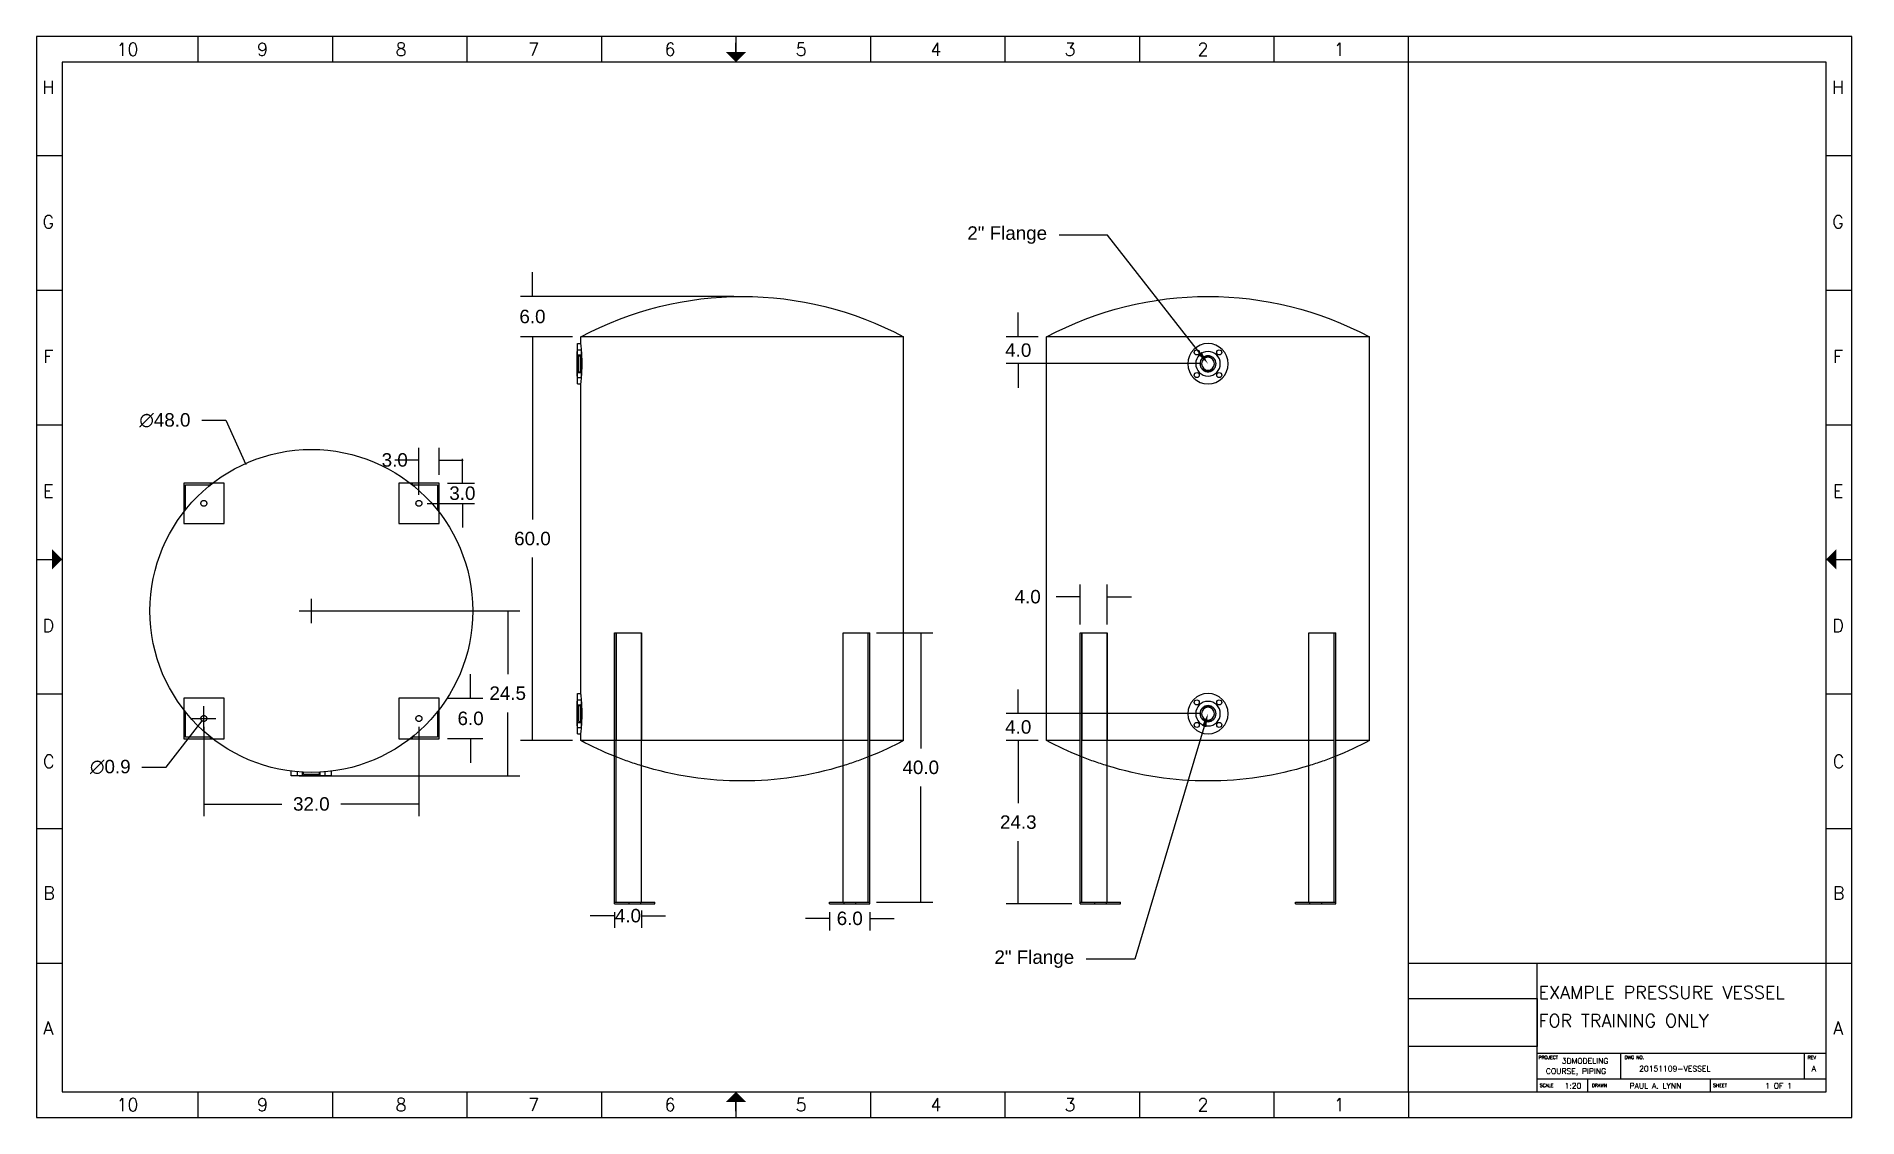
# Paper-space layout 'DWG TEMPLATE 1' of a CAD drawing. Header units: inches. Extents: x 9.5 to 23, y 6.5 to 14.5.
# The model-space entities are those that its viewports show. They can reach past a viewport. Long polylines and large blocks are cut down to what shows.
import ezdxf
from ezdxf import colors
from ezdxf.entities.mleader import LeaderData, LeaderLine
from ezdxf.enums import TextEntityAlignment as Align
from ezdxf.math import Vec2, Vec3

# ---------------------------------------------------------------- set-up
doc = ezdxf.new("R2010")
doc.units = ezdxf.units.IN
doc.header["$MEASUREMENT"] = 0
doc.linetypes.add('HIDDEN', pattern=[0.375, 0.25, -0.125])
for name, color, linetype in [('DRAWING', 7, 'Continuous'), ('HIDDEN', 4, 'HIDDEN'), ('Title Block', 7, 'Continuous')]:
    doc.layers.add(name, color=color, linetype=linetype)
doc.styles.add('Roman', font='romans')
doc.styles.get("Standard").update_dxf_attribs({"font": 'arial.ttf'})
doc.dimstyles.get("Standard").update_dxf_attribs({"dimtxt": 0.1, "dimasz": 0.18, "dimexe": 0.09, "dimexo": 0.0625, "dimgap": 0.09, "dimtad": 0, "dimtih": 1, "dimtoh": 1, "dimdec": 1, "dimzin": 0, "dimdsep": 46, "dimtxsty": 'Standard', "dimblk": 'NONE', "dimcen": 0.09, "dimadec": 0, "dimazin": 0, "dimtfac": 1, "dimtdec": 1, "dimtix": 1, "dimtofl": 0, "dimtmove": 1, "dimatfit": 0, "dimfxl": 1, "dimtolj": 1, "dimtzin": 0, "dimarcsym": 0})
picture_1 = doc.add_image_def('image1.jpg', size_in_pixel=(187, 70))

# ---------------------------------------------------------------- blocks, each defined once
blk = doc.blocks.new('*D0')
at = {"color": 0, "lineweight": -2, "transparency": 16777216}
for p, q in [((13.484, 12.269), (13.097, 12.269)), ((13.187, 12.269), (13.187, 10.91)), ((13.187, 9.269), (13.187, 10.628)), ((13.484, 9.269), (13.097, 9.269))]:
    blk.add_line(p, q, dxfattribs=at)
at = {"layer": 'Defpoints', "color": 0, "transparency": 16777216}
for p in [(13.187, 12.269), (13.547, 12.269), (13.547, 9.269)]:
    blk.add_point(p, dxfattribs=at)
at = {"color": 0, "transparency": 16777216, "insert": (13.187, 10.769), "char_height": 0.1, "attachment_point": 5}
blk.add_mtext('\\A1;60.0', dxfattribs=at)
blk = doc.blocks.new('_None')
blk = doc.blocks.new('*D1')
at = {"color": 0, "lineweight": -2, "transparency": 16777216}
for p, q in [((13.187, 12.569), (13.187, 12.749)), ((14.684, 12.569), (13.097, 12.569)), ((13.484, 12.269), (13.097, 12.269)), ((13.187, 12.269), (13.187, 12.089))]:
    blk.add_line(p, q, dxfattribs=at)
at = {"layer": 'Defpoints', "color": 0, "transparency": 16777216}
for p in [(13.187, 12.569), (14.747, 12.569), (13.547, 12.269)]:
    blk.add_point(p, dxfattribs=at)
at = {"color": 0, "transparency": 16777216, "insert": (13.187, 12.419), "char_height": 0.1, "attachment_point": 5}
blk.add_mtext('\\A1;6.0', dxfattribs=at)
blk = doc.blocks.new('*D2')
at = {"color": 0, "lineweight": -2, "transparency": 16777216}
for p, q in [((10.728, 11.648), (10.908, 11.648)), ((10.908, 11.648), (11.055, 11.32)), ((11.543, 10.142), (11.543, 10.322)), ((11.453, 10.232), (11.633, 10.232))]:
    blk.add_line(p, q, dxfattribs=at)
at = {"layer": 'Defpoints', "color": 0, "transparency": 16777216}
for p in [(11.055, 11.32, -0.014), (12.031, 9.144, -0.286)]:
    blk.add_point(p, dxfattribs=at)
at = {"color": 0, "transparency": 16777216, "insert": (10.454, 11.648), "char_height": 0.1, "attachment_point": 5}
blk.add_mtext('\\A1;∅48.0', dxfattribs=at)
blk = doc.blocks.new('*D4')
at = {"color": 0, "lineweight": -2, "transparency": 16777216}
for p, q in [((10.744, 9.37), (10.744, 8.707)), ((12.343, 9.37), (12.343, 8.707)), ((10.744, 8.797), (11.324, 8.797)), ((12.343, 8.797), (11.763, 8.797))]:
    blk.add_line(p, q, dxfattribs=at)
at = {"layer": 'Defpoints', "color": 0, "transparency": 16777216}
for p in [(10.744, 9.433), (12.343, 9.433), (12.343, 8.797)]:
    blk.add_point(p, dxfattribs=at)
at = {"color": 0, "transparency": 16777216, "insert": (11.543, 8.797), "char_height": 0.1, "attachment_point": 5}
blk.add_mtext('\\A1;32.0', dxfattribs=at)
blk = doc.blocks.new('*D5')
at = {"color": 0, "lineweight": -2, "transparency": 16777216}
for p, q in [((16.947, 9.269), (16.709, 9.269)), ((16.799, 9.269), (16.799, 8.803)), ((16.799, 8.056), (16.799, 8.521)), ((17.198, 8.056), (16.709, 8.056))]:
    blk.add_line(p, q, dxfattribs=at)
at = {"layer": 'Defpoints', "color": 0, "transparency": 16777216}
for p in [(16.799, 9.269), (17.009, 9.269), (17.26, 8.056)]:
    blk.add_point(p, dxfattribs=at)
at = {"color": 0, "transparency": 16777216, "insert": (16.799, 8.662), "char_height": 0.1, "attachment_point": 5}
blk.add_mtext('\\A1;24.3', dxfattribs=at)
blk = doc.blocks.new('*D6')
at = {"color": 0, "lineweight": -2, "transparency": 16777216}
for p, q in [((16.799, 9.469), (16.799, 9.649)), ((18.147, 9.469), (16.709, 9.469)), ((16.947, 9.269), (16.709, 9.269)), ((16.799, 9.269), (16.799, 9.089))]:
    blk.add_line(p, q, dxfattribs=at)
at = {"layer": 'Defpoints', "color": 0, "transparency": 16777216}
for p in [(16.799, 9.469), (18.209, 9.469), (17.009, 9.269)]:
    blk.add_point(p, dxfattribs=at)
at = {"color": 0, "transparency": 16777216, "insert": (16.799, 9.369), "char_height": 0.1, "attachment_point": 5}
blk.add_mtext('\\A1;4.0', dxfattribs=at)
blk = doc.blocks.new('*D7')
at = {"color": 0, "lineweight": -2, "transparency": 16777216}
for p, q in [((16.799, 12.269), (16.799, 12.449)), ((16.947, 12.269), (16.709, 12.269)), ((18.147, 12.069), (16.709, 12.069)), ((16.799, 12.069), (16.799, 11.889))]:
    blk.add_line(p, q, dxfattribs=at)
at = {"layer": 'Defpoints', "color": 0, "transparency": 16777216}
for p in [(17.009, 12.269), (16.799, 12.069), (18.209, 12.069)]:
    blk.add_point(p, dxfattribs=at)
at = {"color": 0, "transparency": 16777216, "insert": (16.799, 12.169), "char_height": 0.1, "attachment_point": 5}
blk.add_mtext('\\A1;4.0', dxfattribs=at)
blk = doc.blocks.new('*D9')
at = {"color": 0, "lineweight": -2, "transparency": 16777216}
for p, q in [((13.797, 7.994), (13.797, 7.877)), ((13.997, 8.006), (13.997, 7.877)), ((13.797, 7.967), (13.617, 7.967)), ((13.997, 7.967), (14.177, 7.967))]:
    blk.add_line(p, q, dxfattribs=at)
at = {"layer": 'Defpoints', "color": 0, "transparency": 16777216}
for p in [(13.797, 8.056), (13.997, 8.069), (13.997, 7.967)]:
    blk.add_point(p, dxfattribs=at)
at = {"color": 0, "transparency": 16777216, "insert": (13.897, 7.967), "char_height": 0.1, "attachment_point": 5}
blk.add_mtext('\\A1;4.0', dxfattribs=at)
blk = doc.blocks.new('*D10')
at = {"color": 0, "lineweight": -2, "transparency": 16777216}
for p, q in [((15.396, 7.994), (15.396, 7.857)), ((15.696, 7.994), (15.696, 7.857)), ((15.396, 7.947), (15.216, 7.947)), ((15.696, 7.947), (15.876, 7.947))]:
    blk.add_line(p, q, dxfattribs=at)
at = {"layer": 'Defpoints', "color": 0, "transparency": 16777216}
for p in [(15.396, 8.056), (15.696, 8.056), (15.696, 7.947)]:
    blk.add_point(p, dxfattribs=at)
at = {"color": 0, "transparency": 16777216, "insert": (15.546, 7.947), "char_height": 0.1, "attachment_point": 5}
blk.add_mtext('\\A1;6.0', dxfattribs=at)
blk = doc.blocks.new('*D11')
at = {"color": 0, "lineweight": -2, "transparency": 16777216}
for p, q in [((15.746, 10.069), (16.164, 10.069)), ((16.074, 10.069), (16.074, 9.21)), ((16.074, 8.069), (16.074, 8.928)), ((15.746, 8.069), (16.164, 8.069))]:
    blk.add_line(p, q, dxfattribs=at)
at = {"layer": 'Defpoints', "color": 0, "transparency": 16777216}
for p in [(15.684, 10.069), (16.074, 10.069), (15.684, 8.069)]:
    blk.add_point(p, dxfattribs=at)
at = {"color": 0, "transparency": 16777216, "insert": (16.074, 9.069), "char_height": 0.1, "attachment_point": 5}
blk.add_mtext('\\A1;40.0', dxfattribs=at)
blk = doc.blocks.new('*D12')
at = {"color": 0, "lineweight": -2, "transparency": 16777216}
for p, q in [((12.343, 11.094), (12.343, 11.443)), ((12.493, 11.244), (12.493, 11.443)), ((12.343, 11.353), (12.163, 11.353)), ((12.493, 11.353), (12.673, 11.353))]:
    blk.add_line(p, q, dxfattribs=at)
at = {"layer": 'Defpoints', "color": 0, "transparency": 16777216}
for p in [(12.493, 11.353), (12.493, 11.181), (12.343, 11.031)]:
    blk.add_point(p, dxfattribs=at)
at = {"color": 0, "transparency": 16777216, "insert": (12.163, 11.353), "char_height": 0.1, "attachment_point": 5}
blk.add_mtext('\\A1;3.0', dxfattribs=at)
blk = doc.blocks.new('*D13')
at = {"color": 0, "lineweight": -2, "transparency": 16777216}
for p, q in [((12.666, 11.181), (12.666, 11.361)), ((12.555, 11.181), (12.756, 11.181)), ((12.405, 11.031), (12.756, 11.031)), ((12.666, 11.031), (12.666, 10.851))]:
    blk.add_line(p, q, dxfattribs=at)
at = {"layer": 'Defpoints', "color": 0, "transparency": 16777216}
for p in [(12.493, 11.181), (12.666, 11.181), (12.343, 11.031)]:
    blk.add_point(p, dxfattribs=at)
at = {"color": 0, "transparency": 16777216, "insert": (12.666, 11.106), "char_height": 0.1, "attachment_point": 5}
blk.add_mtext('\\A1;3.0', dxfattribs=at)
blk = doc.blocks.new('*D14')
at = {"color": 0, "lineweight": -2, "transparency": 16777216}
for p, q in [((12.727, 9.583), (12.727, 9.763)), ((12.555, 9.583), (12.817, 9.583)), ((12.555, 9.283), (12.817, 9.283)), ((12.727, 9.283), (12.727, 9.103))]:
    blk.add_line(p, q, dxfattribs=at)
at = {"layer": 'Defpoints', "color": 0, "transparency": 16777216}
for p in [(12.493, 9.583), (12.493, 9.283), (12.727, 9.283)]:
    blk.add_point(p, dxfattribs=at)
at = {"color": 0, "transparency": 16777216, "insert": (12.727, 9.433), "char_height": 0.1, "attachment_point": 5}
blk.add_mtext('\\A1;6.0', dxfattribs=at)
blk = doc.blocks.new('*D15')
at = {"color": 0, "lineweight": -2, "transparency": 16777216}
for p, q in [((17.26, 10.131), (17.26, 10.427)), ((17.46, 10.131), (17.46, 10.427)), ((17.26, 10.337), (17.08, 10.337)), ((17.46, 10.337), (17.64, 10.337))]:
    blk.add_line(p, q, dxfattribs=at)
at = {"layer": 'Defpoints', "color": 0, "transparency": 16777216}
for p in [(17.26, 10.337), (17.26, 10.069), (17.46, 10.069)]:
    blk.add_point(p, dxfattribs=at)
at = {"color": 0, "transparency": 16777216, "insert": (16.869, 10.337), "char_height": 0.1, "attachment_point": 5}
blk.add_mtext('\\A1;4.0', dxfattribs=at)
blk = doc.blocks.new('*D16')
at = {"color": 0, "lineweight": -2, "transparency": 16777216}
for p, q in [((11.606, 10.232), (13.093, 10.232)), ((13.003, 10.232), (13.003, 9.761)), ((13.003, 9.007), (13.003, 9.478)), ((11.456, 9.007), (13.093, 9.007))]:
    blk.add_line(p, q, dxfattribs=at)
at = {"layer": 'Defpoints', "color": 0, "transparency": 16777216}
for p in [(11.543, 10.232), (11.393, 9.007), (13.003, 9.007)]:
    blk.add_point(p, dxfattribs=at)
at = {"color": 0, "transparency": 16777216, "insert": (13.003, 9.62), "char_height": 0.1, "attachment_point": 5}
blk.add_mtext('\\A1;24.5', dxfattribs=at)
blk = doc.blocks.new('*D19')
at = {"color": 0, "lineweight": -2, "transparency": 16777216}
for p, q in [((10.744, 9.343), (10.744, 9.523)), ((10.463, 9.072), (10.731, 9.416)), ((10.654, 9.433), (10.834, 9.433)), ((10.283, 9.072), (10.463, 9.072))]:
    blk.add_line(p, q, dxfattribs=at)
at = {"layer": 'Defpoints', "color": 0, "transparency": 16777216}
for p in [(10.731, 9.416, -0.143), (10.756, 9.449, -0.157)]:
    blk.add_point(p, dxfattribs=at)
at = {"color": 0, "transparency": 16777216, "insert": (10.048, 9.072), "char_height": 0.1, "attachment_point": 5}
blk.add_mtext('\\A1;∅0.9', dxfattribs=at)

msp = doc.modelspace()

# ---------------------------------------------------------------- linework, layer by layer
at = {"layer": 'DRAWING'}
for p, q in [((281.4, 184.21), (281.4, 190.21)), ((281.4, 190.21), (281.9, 190.21)), ((329.9, 191.21), (281.9, 191.21)), ((281.9, 190.21), (281.9, 191.21)), ((329.9, 131.21), (329.9, 191.21)), ((399.16, 191.21), (351.16, 191.21)), ((351.16, 131.21), (351.16, 191.21)), ((399.16, 131.21), (399.16, 191.21)), ((281.33, 185.38), (281.33, 189.05)), ((281.33, 189.05), (281.4, 189.05)), ((281.33, 185.38), (281.4, 185.38)), ((281.4, 184.21), (281.9, 184.21)), ((281.9, 138.21), (281.9, 184.21)), ((226.84, 169.47), (222.84, 169.47)), ((222.84, 169.47), (222.84, 165.47)), ((223.09, 165.48), (223.09, 169.22)), ((223.09, 169.22), (226.83, 169.22)), ((226.84, 169.23), (226.84, 169.47)), ((227.15, 169.47), (226.84, 169.47)), ((256.82, 169.47), (256.51, 169.47)), ((260.82, 169.47), (256.82, 169.47)), ((256.82, 169.47), (256.82, 169.23)), ((256.82, 169.22), (260.57, 169.22)), ((260.57, 169.22), (260.57, 165.48)), ((260.82, 165.47), (260.82, 169.47)), ((222.84, 165.47), (223.09, 165.47)), ((222.84, 165.47), (222.84, 165.16)), ((260.57, 165.47), (260.82, 165.47)), ((260.82, 165.16), (260.82, 165.47)), ((286.91, 147.21), (290.91, 147.21)), ((286.91, 106.96), (286.91, 147.21)), ((290.91, 107.21), (290.91, 147.21)), ((320.89, 147.21), (324.89, 147.21)), ((320.89, 107.21), (320.89, 147.21)), ((324.89, 106.96), (324.89, 147.21)), ((356.17, 147.21), (360.17, 147.21)), ((356.17, 106.96), (356.17, 147.21)), ((360.17, 107.21), (360.17, 147.21)), ((390.15, 147.21), (394.15, 147.21)), ((390.15, 107.21), (390.15, 147.21)), ((394.15, 106.96), (394.15, 147.21)), ((281.4, 132.21), (281.4, 138.21)), ((281.4, 138.21), (281.9, 138.21)), ((222.84, 135.81), (222.84, 135.49)), ((223.09, 135.49), (222.84, 135.49)), ((222.84, 135.49), (222.84, 131.49)), ((223.09, 131.74), (223.09, 135.49)), ((260.57, 135.49), (260.57, 131.74)), ((260.82, 135.49), (260.57, 135.49)), ((260.82, 135.49), (260.82, 135.81)), ((260.82, 131.49), (260.82, 135.49)), ((281.33, 133.38), (281.33, 137.05)), ((281.33, 137.05), (281.4, 137.05)), ((281.33, 133.38), (281.4, 133.38)), ((222.84, 131.49), (226.84, 131.49)), ((226.83, 131.74), (223.09, 131.74)), ((226.84, 131.49), (226.84, 131.74)), ((226.84, 131.49), (227.15, 131.49)), ((256.51, 131.49), (256.82, 131.49)), ((260.57, 131.74), (256.82, 131.74)), ((256.82, 131.74), (256.82, 131.49)), ((256.82, 131.49), (260.82, 131.49)), ((281.4, 132.21), (281.9, 132.21)), ((281.9, 131.21), (281.9, 132.21)), ((286.91, 131.21), (281.9, 131.21)), ((320.89, 131.21), (290.91, 131.21)), ((329.9, 131.21), (324.89, 131.21)), ((356.17, 131.21), (351.16, 131.21)), ((390.15, 131.21), (360.17, 131.21)), ((399.16, 131.21), (394.15, 131.21)), ((238.83, 125.98), (238.83, 126.67)), ((244.83, 125.98), (238.83, 125.98)), ((239.99, 125.92), (239.99, 125.98)), ((243.66, 125.92), (239.99, 125.92)), ((243.66, 125.92), (243.66, 125.98)), ((244.83, 125.98), (244.83, 126.67)), ((286.91, 106.96), (292.91, 106.96)), ((290.91, 107.21), (292.91, 107.21)), ((292.91, 106.96), (292.91, 107.21)), ((318.89, 107.21), (320.89, 107.21)), ((318.89, 106.96), (318.89, 107.21)), ((318.89, 106.96), (324.89, 106.96)), ((356.17, 106.96), (362.17, 106.96)), ((360.17, 107.21), (362.17, 107.21)), ((362.17, 106.96), (362.17, 107.21)), ((388.15, 107.21), (390.15, 107.21)), ((388.15, 106.96), (388.15, 107.21)), ((388.15, 106.96), (394.15, 106.96))]:
    msp.add_line(p, q, dxfattribs=at)
at = {"layer": 'DRAWING', "extrusion": (0, 0, -1)}
for centre, radius in [((-375.16, 187.21), 3), ((-375.16, 187.21), 1.83), ((-375.16, 187.21), 0.957), ((-375.16, 135.21), 3), ((-375.16, 135.21), 1.83), ((-375.16, 135.21), 0.957)]:
    msp.add_circle(centre, radius, dxfattribs=at)
at = {"layer": 'DRAWING'}
for centre, radius in [((373.48, 188.89), 0.375), ((375.16, 187.21), 1.15), ((376.83, 188.89), 0.375), ((373.48, 185.53), 0.375), ((376.83, 185.53), 0.375), ((241.83, 150.48), 24), ((373.48, 136.89), 0.375), ((375.16, 135.21), 1.15), ((376.83, 136.89), 0.375), ((373.48, 133.53), 0.375), ((376.83, 133.53), 0.375)]:
    msp.add_circle(centre, radius, dxfattribs=at)
at = {"layer": 'DRAWING', "extrusion": (0, 0, -1)}
for centre, start, end in [((-305.9, 146.21), 61.9275, 118.0725), ((-375.16, 146.21), 61.9275, 118.0725), ((-305.9, 176.21), 291.8602, 298.0725), ((-305.9, 176.21), 241.9275, 248.1398), ((-375.16, 176.21), 291.8602, 298.0725), ((-375.16, 176.21), 241.9275, 248.1398), ((-305.9, 176.21), 252.9077, 287.0923), ((-375.16, 176.21), 252.9077, 287.0923)]:
    msp.add_arc(centre, 51, start, end, dxfattribs=at)
at = {"layer": 'DRAWING'}
for points in [[(281.9, 184.21), (281.9, 184.21), (281.9, 184.23), (281.91, 184.31), (281.92, 184.37), (281.93, 184.52), (281.94, 184.61), (281.97, 184.83), (281.98, 184.96), (282, 185.23), (282.01, 185.38), (282.04, 185.7), (282.05, 185.88), (282.07, 186.25), (282.07, 186.44), (282.08, 186.83), (282.08, 187.03), (282.08, 187.4), (282.08, 187.6), (282.07, 187.99), (282.07, 188.18), (282.05, 188.55), (282.04, 188.72), (282.01, 189.05), (282, 189.2), (281.98, 189.47), (281.97, 189.59), (281.94, 189.81), (281.93, 189.91), (281.92, 190.06), (281.91, 190.12), (281.9, 190.2), (281.9, 190.21), (281.9, 190.21)], [(281.9, 132.21), (281.9, 132.21), (281.9, 132.23), (281.91, 132.31), (281.92, 132.37), (281.93, 132.52), (281.94, 132.61), (281.97, 132.83), (281.98, 132.96), (282, 133.23), (282.01, 133.38), (282.04, 133.7), (282.05, 133.88), (282.07, 134.25), (282.07, 134.44), (282.08, 134.83), (282.08, 135.03), (282.08, 135.4), (282.08, 135.6), (282.07, 135.99), (282.07, 136.18), (282.05, 136.55), (282.04, 136.72), (282.01, 137.05), (282, 137.2), (281.98, 137.47), (281.97, 137.59), (281.94, 137.81), (281.93, 137.91), (281.92, 138.06), (281.91, 138.12), (281.9, 138.2), (281.9, 138.21), (281.9, 138.21)]]:
    msp.add_open_spline(points, degree=3, knots=[4.525326, 4.525326, 4.525326, 4.525326, 5.090989, 5.090989, 5.656653, 5.656653, 6.222316, 6.222316, 6.787979, 6.787979, 7.353647, 7.353647, 7.919315, 7.919315, 8.484983, 8.484983, 9.050652, 9.050652, 9.61632, 9.61632, 10.181988, 10.181988, 10.747656, 10.747656, 11.313324, 11.313324, 11.878987, 11.878987, 12.444651, 12.444651, 13.010314, 13.010314, 13.575977, 13.575977, 13.575977, 13.575977], dxfattribs=at)
at = {"layer": 'HIDDEN'}
for p, q in [((281.33, 188.36), (281.4, 188.36)), ((281.4, 189.27), (281.96, 189.27)), ((281.4, 188.52), (281.96, 188.52)), ((281.4, 188.17), (281.58, 188.17)), ((281.58, 186.03), (281.58, 188.4)), ((281.58, 188.4), (281.9, 188.4)), ((281.9, 186.03), (281.9, 188.4)), ((281.33, 186.06), (281.4, 186.06)), ((281.4, 186.26), (281.58, 186.26)), ((281.4, 185.91), (281.96, 185.91)), ((281.4, 185.16), (281.96, 185.16)), ((281.58, 186.03), (281.9, 186.03)), ((226.84, 169.22), (226.83, 169.22)), ((228.84, 169.47), (227.15, 169.47)), ((228.84, 163.47), (228.84, 169.47)), ((256.51, 169.47), (254.82, 169.47)), ((254.82, 169.47), (254.82, 163.47)), ((256.82, 169.22), (256.82, 169.22)), ((223.09, 165.47), (223.09, 165.47)), ((260.57, 165.47), (260.57, 165.47)), ((222.84, 165.16), (222.84, 163.47)), ((222.84, 163.47), (228.84, 163.47)), ((254.82, 163.47), (260.82, 163.47)), ((260.82, 163.47), (260.82, 165.16)), ((287.15, 147.21), (287.15, 131.21)), ((287.16, 107.21), (287.16, 147.21)), ((290.9, 147.21), (290.9, 131.21)), ((320.89, 131.21), (320.89, 147.21)), ((324.64, 131.21), (324.64, 147.21)), ((324.64, 107.21), (324.64, 147.21)), ((356.41, 147.21), (356.41, 131.21)), ((356.42, 107.21), (356.42, 147.21)), ((360.16, 147.21), (360.16, 131.21)), ((390.15, 131.21), (390.15, 147.21)), ((393.9, 131.21), (393.9, 147.21)), ((393.9, 107.21), (393.9, 147.21)), ((228.84, 137.49), (222.84, 137.49)), ((222.84, 137.49), (222.84, 135.81)), ((223.09, 135.49), (223.09, 135.49)), ((228.84, 131.49), (228.84, 137.49)), ((260.82, 137.49), (254.82, 137.49)), ((254.82, 137.49), (254.82, 131.49)), ((260.57, 135.49), (260.57, 135.49)), ((260.82, 135.81), (260.82, 137.49)), ((281.33, 136.36), (281.4, 136.36)), ((281.4, 137.27), (281.96, 137.27)), ((281.4, 136.52), (281.96, 136.52)), ((281.4, 136.17), (281.58, 136.17)), ((281.58, 134.03), (281.58, 136.4)), ((281.58, 136.4), (281.9, 136.4)), ((281.9, 134.03), (281.9, 136.4)), ((281.33, 134.06), (281.4, 134.06)), ((281.4, 134.26), (281.58, 134.26)), ((281.4, 133.91), (281.96, 133.91)), ((281.4, 133.16), (281.96, 133.16)), ((281.58, 134.03), (281.9, 134.03)), ((226.83, 131.74), (226.84, 131.74)), ((227.15, 131.49), (228.84, 131.49)), ((254.82, 131.49), (256.51, 131.49)), ((256.82, 131.74), (256.82, 131.74)), ((287.15, 131.21), (286.91, 131.21)), ((290.9, 131.21), (287.16, 131.21)), ((324.64, 131.21), (320.89, 131.21)), ((360.16, 131.21), (356.42, 131.21)), ((393.9, 131.21), (390.15, 131.21)), ((239.77, 125.98), (239.77, 126.57)), ((240.52, 125.98), (240.52, 126.52)), ((240.64, 126.17), (240.64, 126.51)), ((243.02, 126.17), (240.64, 126.17)), ((240.68, 125.92), (240.68, 125.98)), ((240.87, 125.98), (240.87, 126.17)), ((242.79, 125.98), (242.79, 126.17)), ((242.98, 125.92), (242.98, 125.98)), ((243.02, 126.17), (243.02, 126.51)), ((243.13, 125.98), (243.13, 126.52)), ((243.88, 125.98), (243.88, 126.57)), ((286.91, 107.21), (287.16, 107.21)), ((287.16, 107.21), (290.91, 107.21)), ((289.03, 107.21), (289.03, 106.96)), ((290.78, 107.21), (290.78, 106.96)), ((320.89, 107.21), (324.64, 107.21)), ((321.01, 107.21), (321.01, 106.96)), ((322.76, 107.21), (322.76, 106.96)), ((324.64, 107.21), (324.89, 107.21)), ((356.17, 107.21), (356.42, 107.21)), ((356.42, 107.21), (360.17, 107.21)), ((358.29, 107.21), (358.29, 106.96)), ((360.04, 107.21), (360.04, 106.96)), ((390.15, 107.21), (393.9, 107.21)), ((390.27, 107.21), (390.27, 106.96)), ((392.02, 107.21), (392.02, 106.96)), ((393.9, 107.21), (394.15, 107.21))]:
    msp.add_line(p, q, dxfattribs=at)
at = {"layer": 'HIDDEN', "extrusion": (0, 0, -1)}
for centre in [(-375.16, 187.21), (-375.16, 135.21)]:
    msp.add_circle(centre, 1.19, dxfattribs=at)
at = {"layer": 'HIDDEN'}
for centre in [(225.84, 166.47), (257.82, 166.47), (225.84, 134.49), (257.82, 134.49)]:
    msp.add_circle(centre, 0.438, dxfattribs=at)
for centre, radius, start, end in [((305.9, 176.21), 48.75, 247.3873, 247.3923), ((305.9, 176.21), 47.43, 251.5715, 251.5777), ((305.9, 176.21), 47.43, 288.4223, 288.4285), ((305.9, 176.21), 48.75, 292.6077, 292.6127), ((375.16, 176.21), 48.75, 247.3873, 247.3923), ((375.16, 176.21), 47.43, 251.5715, 251.5777), ((375.16, 176.21), 47.43, 288.4223, 288.4285), ((375.16, 176.21), 48.75, 292.6077, 292.6127)]:
    msp.add_arc(centre, radius, start, end, dxfattribs=at)
at = {"layer": 'HIDDEN', "extrusion": (0, 0, -1)}
for centre, start, end in [((-305.9, 176.21), 287.0923, 291.8602), ((-305.9, 176.21), 248.1398, 252.9077), ((-375.16, 176.21), 287.0923, 291.8602), ((-375.16, 176.21), 248.1398, 252.9077)]:
    msp.add_arc(centre, 51, start, end, dxfattribs=at)
at = {"layer": 'HIDDEN'}
msp.add_ellipse((256.82, 150.48), major_axis=(0, 48.75), ratio=0, start_param=-1.176217, end_param=-1.17613, dxfattribs=at)
at = {"layer": 'HIDDEN', "extrusion": (0, 0, -1)}
for centre, major_axis, start_param, end_param in [((223.09, 150.48), (0, -47.43), -1.892435, -1.892326), ((260.57, 150.48), (0, 47.43), -1.249267, -1.249158), ((223.09, 150.48), (0, -47.43), -1.249267, -1.249158), ((260.57, 150.48), (0, 47.43), -1.892435, -1.892326), ((226.84, 150.48), (0, -48.75), -1.176217, -1.17613), ((256.82, 150.48), (0, 48.75), -1.965463, -1.965376)]:
    msp.add_ellipse(centre, major_axis=major_axis, ratio=0, start_param=start_param, end_param=end_param, dxfattribs=at)
at = {"layer": 'HIDDEN'}
for points, knots in [([(281.9, 188.4), (281.9, 188.4), (281.9, 188.37), (281.9, 188.25), (281.91, 188.16), (281.91, 187.95), (281.92, 187.81), (281.92, 187.52), (281.93, 187.36), (281.93, 187.07), (281.92, 186.91), (281.92, 186.61), (281.91, 186.48), (281.91, 186.27), (281.9, 186.18), (281.9, 186.06), (281.9, 186.03), (281.9, 186.03)], [1.789575, 1.789575, 1.789575, 1.789575, 2.236969, 2.236969, 2.684363, 2.684363, 3.131757, 3.131757, 3.57915, 3.57915, 4.026544, 4.026544, 4.473938, 4.473938, 4.921332, 4.921332, 5.368726, 5.368726, 5.368726, 5.368726]), ([(281.93, 188.89), (281.93, 188.94), (281.93, 188.99), (281.93, 189.08), (281.94, 189.13), (281.94, 189.19), (281.94, 189.22), (281.95, 189.26), (281.95, 189.27), (281.96, 189.27), (281.96, 189.26), (281.97, 189.22), (281.97, 189.19), (281.98, 189.13), (281.98, 189.08), (281.98, 188.99), (281.98, 188.94), (281.98, 188.85), (281.98, 188.8), (281.98, 188.7), (281.98, 188.66), (281.97, 188.6), (281.97, 188.57), (281.96, 188.53), (281.96, 188.52), (281.95, 188.52), (281.95, 188.53), (281.94, 188.57), (281.94, 188.6), (281.94, 188.66), (281.93, 188.7), (281.93, 188.8), (281.93, 188.85), (281.93, 188.89)], [0, 0, 0, 0, 0.141236, 0.141236, 0.282472, 0.282472, 0.424037, 0.424037, 0.565602, 0.565602, 0.707287, 0.707287, 0.848973, 0.848973, 0.990221, 0.990221, 1.131469, 1.131469, 1.272717, 1.272717, 1.413965, 1.413965, 1.555651, 1.555651, 1.697337, 1.697337, 1.838902, 1.838902, 1.980467, 1.980467, 2.121702, 2.121702, 2.262938, 2.262938, 2.262938, 2.262938]), ([(281.93, 185.53), (281.93, 185.58), (281.93, 185.63), (281.93, 185.72), (281.94, 185.77), (281.94, 185.83), (281.94, 185.86), (281.95, 185.9), (281.95, 185.91), (281.96, 185.91), (281.96, 185.9), (281.97, 185.86), (281.97, 185.83), (281.98, 185.77), (281.98, 185.72), (281.98, 185.63), (281.98, 185.58), (281.98, 185.49), (281.98, 185.44), (281.98, 185.35), (281.98, 185.3), (281.97, 185.24), (281.97, 185.21), (281.96, 185.17), (281.96, 185.16), (281.95, 185.16), (281.95, 185.17), (281.94, 185.21), (281.94, 185.24), (281.94, 185.3), (281.93, 185.35), (281.93, 185.44), (281.93, 185.49), (281.93, 185.53)], [0, 0, 0, 0, 0.141306, 0.141306, 0.282613, 0.282613, 0.424107, 0.424107, 0.565602, 0.565602, 0.707176, 0.707176, 0.848751, 0.848751, 0.99011, 0.99011, 1.131469, 1.131469, 1.272717, 1.272717, 1.413965, 1.413965, 1.555651, 1.555651, 1.697337, 1.697337, 1.838902, 1.838902, 1.980467, 1.980467, 2.121702, 2.121702, 2.262938, 2.262938, 2.262938, 2.262938]), ([(281.9, 136.4), (281.9, 136.4), (281.9, 136.37), (281.9, 136.25), (281.91, 136.16), (281.91, 135.95), (281.92, 135.81), (281.92, 135.52), (281.93, 135.36), (281.93, 135.07), (281.92, 134.91), (281.92, 134.61), (281.91, 134.48), (281.91, 134.27), (281.9, 134.18), (281.9, 134.06), (281.9, 134.03), (281.9, 134.03)], [1.789575, 1.789575, 1.789575, 1.789575, 2.236969, 2.236969, 2.684363, 2.684363, 3.131757, 3.131757, 3.57915, 3.57915, 4.026544, 4.026544, 4.473938, 4.473938, 4.921332, 4.921332, 5.368726, 5.368726, 5.368726, 5.368726]), ([(281.93, 136.89), (281.93, 136.94), (281.93, 136.99), (281.93, 137.08), (281.94, 137.13), (281.94, 137.19), (281.94, 137.22), (281.95, 137.26), (281.95, 137.27), (281.96, 137.27), (281.96, 137.26), (281.97, 137.22), (281.97, 137.19), (281.98, 137.13), (281.98, 137.08), (281.98, 136.99), (281.98, 136.94), (281.98, 136.85), (281.98, 136.8), (281.98, 136.7), (281.98, 136.66), (281.97, 136.6), (281.97, 136.57), (281.96, 136.53), (281.96, 136.52), (281.95, 136.52), (281.95, 136.53), (281.94, 136.57), (281.94, 136.6), (281.94, 136.66), (281.93, 136.7), (281.93, 136.8), (281.93, 136.85), (281.93, 136.89)], [0, 0, 0, 0, 0.141306, 0.141306, 0.282613, 0.282613, 0.424107, 0.424107, 0.565602, 0.565602, 0.707176, 0.707176, 0.848751, 0.848751, 0.99011, 0.99011, 1.131469, 1.131469, 1.272717, 1.272717, 1.413965, 1.413965, 1.555651, 1.555651, 1.697337, 1.697337, 1.838902, 1.838902, 1.980467, 1.980467, 2.121702, 2.121702, 2.262938, 2.262938, 2.262938, 2.262938]), ([(281.93, 133.53), (281.93, 133.58), (281.93, 133.63), (281.93, 133.72), (281.94, 133.77), (281.94, 133.83), (281.94, 133.86), (281.95, 133.9), (281.95, 133.91), (281.96, 133.91), (281.96, 133.9), (281.97, 133.86), (281.97, 133.83), (281.98, 133.77), (281.98, 133.72), (281.98, 133.63), (281.98, 133.58), (281.98, 133.49), (281.98, 133.44), (281.98, 133.35), (281.98, 133.3), (281.97, 133.24), (281.97, 133.21), (281.96, 133.17), (281.96, 133.16), (281.95, 133.16), (281.95, 133.17), (281.94, 133.21), (281.94, 133.24), (281.94, 133.3), (281.93, 133.35), (281.93, 133.44), (281.93, 133.49), (281.93, 133.53)], [0, 0, 0, 0, 0.141236, 0.141236, 0.282472, 0.282472, 0.424037, 0.424037, 0.565602, 0.565602, 0.707287, 0.707287, 0.848973, 0.848973, 0.990221, 0.990221, 1.131469, 1.131469, 1.272717, 1.272717, 1.413965, 1.413965, 1.555651, 1.555651, 1.697337, 1.697337, 1.838902, 1.838902, 1.980467, 1.980467, 2.121702, 2.121702, 2.262938, 2.262938, 2.262938, 2.262938])]:
    msp.add_open_spline(points, degree=3, knots=knots, dxfattribs=at)

psp = doc.layouts.new('DWG TEMPLATE 1')

# ---------------------------------------------------------------- linework, layer by layer
for p, q in [((10.7, 14.5002), (10.7, 14.3089)), ((11.7, 14.5002), (11.7, 14.3089)), ((12.7, 14.5002), (12.7, 14.3089)), ((13.7, 14.5002), (13.7, 14.3089)), ((14.7, 14.5002), (14.7, 14.3089)), ((15.7, 14.5002), (15.7, 14.3089)), ((16.7, 14.5002), (16.7, 14.3089)), ((17.7, 14.5002), (17.7, 14.3089)), ((18.7, 14.5002), (18.7, 14.3089)), ((10.7, 6.6588), (10.7, 6.4675)), ((11.7, 6.6588), (11.7, 6.4675)), ((12.7, 6.6588), (12.7, 6.4675)), ((13.7, 6.6588), (13.7, 6.4675)), ((14.7, 6.6588), (14.7, 6.4675)), ((15.7, 6.6588), (15.7, 6.4675)), ((16.7, 6.6588), (16.7, 6.4675)), ((17.7, 6.6588), (17.7, 6.4675)), ((18.7, 6.6588), (18.7, 6.4675)), ((19.7, 6.6588), (19.7, 6.4675))]:
    psp.add_line(p, q)
at = {"layer": 'Title Block'}
for p, q in [((22.9972, 14.5002), (9.4989, 14.5002)), ((9.4989, 14.5002), (9.4989, 6.4675)), ((19.7, 7.615), (19.7, 14.5002)), ((22.9972, 6.4675), (22.9972, 14.5002)), ((14.7, 14.3089), (14.7, 14.4524)), ((22.9972, 14.3089), (22.9972, 14.4524)), ((22.806, 14.3089), (9.6902, 14.3089)), ((9.6902, 14.3089), (9.6902, 6.6588)), ((22.806, 6.6588), (22.806, 14.3089)), ((9.4989, 13.615), (9.6902, 13.615)), ((22.806, 13.615), (22.9972, 13.615)), ((9.4989, 12.615), (9.6902, 12.615)), ((22.806, 12.615), (22.9972, 12.615)), ((9.4989, 11.615), (9.6902, 11.615)), ((22.806, 11.615), (22.9972, 11.615)), ((9.4989, 10.615), (9.6902, 10.615)), ((9.4989, 10.615), (9.6902, 10.615)), ((22.806, 10.615), (22.9972, 10.615)), ((9.4989, 9.615), (9.6902, 9.615)), ((22.806, 9.615), (22.9972, 9.615)), ((9.4989, 8.615), (9.6902, 8.615)), ((22.806, 8.615), (22.9972, 8.615)), ((9.4989, 7.615), (9.6902, 7.615)), ((19.7, 7.615), (22.806, 7.615)), ((19.7, 6.6588), (19.7, 7.615)), ((20.6563, 6.6588), (20.6563, 7.615)), ((22.806, 7.615), (22.9972, 7.615)), ((20.6563, 6.9456), (22.806, 6.9456)), ((21.2797, 6.7544), (21.2797, 6.9456)), ((22.6437, 6.7544), (22.6437, 6.9456)), ((9.6902, 6.6588), (22.806, 6.6588)), ((14.7, 6.5153), (14.7, 6.6588)), ((20.6563, 6.7544), (22.806, 6.7544)), ((21.0349, 6.6588), (21.0349, 6.7544)), ((21.9453, 6.6588), (21.9453, 6.7544)), ((22.9972, 6.5153), (22.9972, 6.6588)), ((9.4989, 6.4675), (22.9972, 6.4675))]:
    psp.add_line(p, q, dxfattribs=at)
at = {"layer": 'Title Block', "const_width": 0.00765}
for points in [[(14.7, 14.4619), (14.7, 14.3854)], [(22.959, 10.615), (22.959, 10.615)], [(9.7284, 10.4838), (9.7284, 10.4838)], [(23.0355, 10.4838), (23.0355, 10.4838)], [(14.7, 6.5058), (14.7, 6.5823)]]:
    psp.add_lwpolyline(points, dxfattribs=at)
at = {"layer": 'Title Block'}
for points in [[(14.6235, 14.3854), (14.7765, 14.3854), (14.7, 14.3089)], [(9.6137, 10.5385), (9.6137, 10.6915), (9.6902, 10.615)], [(22.8825, 10.5385), (22.8825, 10.6915), (22.806, 10.615)], [(14.6235, 6.5823), (14.7765, 6.5823), (14.7, 6.6588)]]:
    psp.add_solid(points, dxfattribs=at)

# ---------------------------------------------------------------- texts
at = {"layer": 'Title Block', "style": 'Roman'}
for s, height, p in [('10', 0.09563, (10.1753, 14.4045)), ('9', 0.0956, (11.1802, 14.4045)), ('8', 0.0956, (12.2101, 14.4045)), ('7', 0.0956, (13.1962, 14.4045)), ('6', 0.0956, (14.2097, 14.4045)), ('5', 0.0956, (15.1846, 14.4045)), ('4', 0.0956, (16.1864, 14.4045)), ('3', 0.0956, (17.1842, 14.4045)), ('2', 0.0956, (18.1725, 14.4045)), ('1', 0.0956, (19.186, 14.4045)), ('H', 0.0956, (9.5873, 14.1226)), ('H', 0.0956, (22.8943, 14.1226)), ('G', 0.0956, (9.5873, 13.1226)), ('G', 0.0956, (22.8943, 13.1226)), ('F', 0.0956, (9.5873, 12.1226)), ('F', 0.0956, (22.8943, 12.1226)), ('E', 0.0956, (9.5873, 11.1226)), ('E', 0.0956, (22.8943, 11.1226)), ('D', 0.0956, (9.5873, 10.1226)), ('D', 0.0956, (22.8943, 10.1226)), ('C', 0.0956, (9.5909, 9.1137)), ('C', 0.0956, (22.8979, 9.1137)), ('B', 0.0956, (9.5923, 8.1357)), ('B', 0.0956, (22.8993, 8.1357)), ('A', 0.0956, (9.5873, 7.1331)), ('A', 0.0956, (22.8943, 7.1331)), ('10', 0.09563, (10.1753, 6.5631)), ('9', 0.0956, (11.1802, 6.5631)), ('8', 0.0956, (12.2101, 6.5631)), ('7', 0.0956, (13.1962, 6.5631)), ('6', 0.0956, (14.2097, 6.5631)), ('5', 0.0956, (15.1846, 6.5631)), ('4', 0.0956, (16.1864, 6.5631)), ('3', 0.0956, (17.1842, 6.5631)), ('2', 0.0956, (18.1725, 6.5631)), ('1', 0.0956, (19.186, 6.5631))]:
    psp.add_text(s, height=height, dxfattribs=at).set_placement(p, align=Align.MIDDLE_CENTER)
for s, height, p in [('EXAMPLE PRESSURE VESSEL', 0.095804, (20.6669, 7.349)), ('FOR TRAINING ONLY', 0.095804, (20.6669, 7.1393)), ('PROJECT', 0.02486, (20.6669, 6.902)), ('3DMODELING', 0.0414, (20.8405, 6.8679)), ('DWG NO.', 0.02486, (21.3069, 6.902)), ('REV', 0.02486, (22.6684, 6.902)), ('COURSE, PIPING', 0.041402, (20.7222, 6.7915)), ('20151109-VESSEL', 0.041402, (21.4154, 6.81)), ('A', 0.0414, (22.6976, 6.81)), ('SCALE', 0.02486, (20.6763, 6.6941)), ('1:20', 0.0414, (20.8613, 6.6826)), ('DRAWN', 0.02486, (21.0634, 6.6941)), ('PAUL A. LYNN', 0.041402, (21.3436, 6.6826)), ('SHEET', 0.02486, (21.9655, 6.6941)), ('1 OF 1', 0.0414, (22.3521, 6.6826))]:
    psp.add_text(s, height=height, dxfattribs=at).set_placement(p)

# ---------------------------------------------------------------- dimensions: what is measured, and where the dimension line sits
for base, p1, p2, picture, middle in [((13.187, 12.5686), (13.5465, 12.2686), (14.7465, 12.5686), '*D1', (13.187, 12.4186)), ((16.7991, 12.0686), (17.0095, 12.2686), (18.2095, 12.0686), '*D7', (16.7991, 12.1686)), ((13.187, 12.2686), (13.5465, 9.2686), (13.5465, 12.2686), '*D0', (13.187, 10.7686)), ((12.6662, 11.1815), (12.3427, 11.0315), (12.4927, 11.1815), '*D13', (12.6662, 11.1065)), ((13.003, 9.007), (11.5432, 10.232), (11.3932, 9.007), '*D16', (13.003, 9.6195)), ((16.0736, 10.0686), (15.6835, 8.0686), (15.6835, 10.0686), '*D11', (16.0736, 9.0686)), ((12.7272, 9.2825), (12.4927, 9.5825), (12.4927, 9.2825), '*D14', (12.7272, 9.4325)), ((16.7991, 9.4686), (17.0095, 9.2686), (18.2095, 9.4686), '*D6', (16.7991, 9.3686)), ((16.7991, 9.2686), (17.26, 8.0561), (17.0095, 9.2686), '*D5', (16.7991, 8.6623))]:
    dim = psp.add_linear_dim(base=base, p1=p1, p2=p2, angle=90, dimstyle='Standard', override={"dimlfac": -20})
    dim.commit()
    dim.dimension.update_dxf_attribs({"geometry": picture, "text_midpoint": middle})
dim = psp.add_diameter_dim_2p(p1=(12.0309, 9.1441, -0.286), p2=(11.0554, 11.32, -0.014), dimstyle='Standard', override={"dimlfac": -20})
dim.commit()
dim.dimension.update_dxf_attribs({"geometry": '*D2', "text_midpoint": (10.4541, 11.6485)})
for base, p1, p2, picture, middle in [((12.4927, 11.3535), (12.3427, 11.0315), (12.4927, 11.1815), '*D12', (12.1627, 11.3535)), ((17.26, 10.3369), (17.4598, 10.0686), (17.26, 10.0686), '*D15', (16.8689, 10.3369))]:
    dim = psp.add_linear_dim(base=base, p1=p1, p2=p2, dimstyle='Standard', override={"dimlfac": -20})
    dim.commit()
    dim.dimension.update_dxf_attribs({"geometry": picture, "text_midpoint": middle, "dimtype": 160})
dim = psp.add_diameter_dim_2p(p1=(10.7565, 9.4489, -0.1568), p2=(10.7309, 9.4161, -0.1432), dimstyle='Standard', override={"dimlfac": -20})
dim.commit()
dim.dimension.update_dxf_attribs({"geometry": '*D19', "text_midpoint": (10.4632, 9.0719), "dimtype": 163})
for base, p1, p2, picture, middle in [((12.3427, 8.7966), (10.7437, 9.4325), (12.3427, 9.4325), '*D4', (11.5432, 8.7966)), ((13.9971, 7.9671), (13.7971, 8.0561), (13.9971, 8.0686), '*D9', (13.8971, 7.9671)), ((15.696, 7.9467), (15.396, 8.0561), (15.696, 8.0561), '*D10', (15.546, 7.9467))]:
    dim = psp.add_linear_dim(base=base, p1=p1, p2=p2, dimstyle='Standard', override={"dimlfac": -20})
    dim.commit()
    dim.dimension.update_dxf_attribs({"geometry": picture, "text_midpoint": middle})

# ---------------------------------------------------------------- pictures from other files: only their frames are drawn
image = psp.add_image(picture_1, insert=(19.7, 6.9942), size_in_units=(0.9563, 0.358))
image.dxf.flags = 7

# ---------------------------------------------------------------- leaders
ml = psp.add_multileader_mtext('Standard')
ml.set_content('2" Flange', color=256)
ml.set_leader_properties()
ml.build(insert=Vec2(0, 0))
ml.multileader.update_dxf_attribs({"dogleg_length": 0.36, "arrow_head_size": 0.1})
ctx = ml.context
ctx.base_point, ctx.char_height, ctx.arrow_head_size, ctx.landing_gap_size, ctx.plane_origin = Vec3(16.3399, 13.0246), 0.1, 0.1, 0.09, Vec3(18.2095, 12.0686)
ctx.text_align_type = 2
notes = []
notes.append((ctx, [(0, (1, 1, 0), (17.4633, 13.0246), (-1, 0), 0.36, [(0, [(18.2095, 12.0686)], 0, [])])]))
ctx.mtext.insert, ctx.mtext.alignment, ctx.mtext.flow_direction = Vec3(17.0133, 13.0893), 3, 5
ml = psp.add_multileader_mtext('Standard')
ml.set_content('2" Flange', color=256)
ml.set_leader_properties()
ml.build(insert=Vec2(0, 0))
ml.multileader.update_dxf_attribs({"dogleg_length": 0.36, "arrow_head_size": 0.1})
ctx = ml.context
ctx.base_point, ctx.char_height, ctx.arrow_head_size, ctx.landing_gap_size, ctx.plane_origin = Vec3(16.5415, 7.6448), 0.1, 0.1, 0.09, Vec3(18.2095, 9.4686)
ctx.text_align_type = 2
notes.append((ctx, [(0, (1, 1, 0), (17.6648, 7.6448), (-1, 0), 0.36, [(0, [(18.2095, 9.4686)], 0, [])])]))
ctx.mtext.insert, ctx.mtext.alignment, ctx.mtext.flow_direction = Vec3(17.2148, 7.7095), 3, 5
for ctx, leaders in notes:
    for number, flags, end, landing, length, lines in leaders:
        leader = LeaderData()
        leader.index, (leader.has_last_leader_line, leader.has_dogleg_vector, leader.attachment_direction) = number, flags
        leader.last_leader_point, leader.dogleg_vector, leader.dogleg_length = Vec3(end), Vec3(landing), length
        for number, points, colour, breaks in lines:
            line = LeaderLine()
            line.index, line.vertices, line.color, line.breaks = number, Vec3.list(points), colors.encode_raw_color(colour), breaks
            leader.lines.append(line)
        ctx.leaders.append(leader)

# ---------------------------------------------------------------- viewports
at = {"layer": '0', "view_target_point": (27.6789, 46.0186)}
psp.add_viewport(center=(14.6951, 10.4838), size=(10.0098, 7.650148), view_center_point=(277.1885, 109.5005), view_height=153.002952, dxfattribs=at)

doc.saveas('drawing.dxf')
